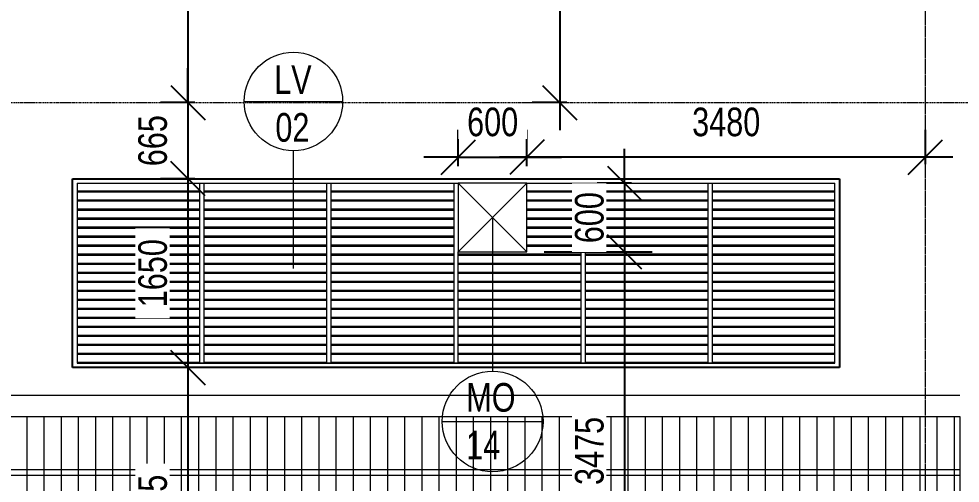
# Model space of a CAD drawing. Header units: millimetres. Extents: x -29259 to 87313, y -139821 to 46728.
# Drawn here: x 40130 to 48352, y -112807 to -108752 of the extents above; entities that cross this region are included whole.
import ezdxf

# ---------------------------------------------------------------- set-up
doc = ezdxf.new("R2010")
doc.units = ezdxf.units.MM
doc.linetypes.add('Centre', pattern=[31.75, 6.35, -4.7625, 15.875, -4.7625])
doc.linetypes.add('Grid Line', pattern=[22.225, 12.7, -3.175, 3.175, -3.175])
for name, color, linetype, lineweight in [('A-ANNO-DIMS', 211, 'Continuous', 9), ('A-DETL-THIN', 151, 'Continuous', 9), ('A-FLOR-LEVL', 51, 'Continuous', 9), ('A-GLAZ', 151, 'Continuous', 9), ('A-GLAZ-IDEN', 152, 'Continuous', 9), ('A-ROOF', 132, 'Continuous', 9), ('A-ROOF-PATT', 132, 'Continuous', 9), ('A-WALL', 113, 'Continuous', 18), ('G-ANNO-TEXT', 231, 'Continuous', 9), ('S-GRID', 8, 'Continuous', 9)]:
    doc.layers.add(name, color=color, linetype=linetype, lineweight=lineweight)
doc.styles.add('Century Gothic_1', font='GOTHIC.TTF', dxfattribs={"width": 0.8, "height": 250})
doc.styles.add('Century Gothic_2', font='GOTHIC.TTF', dxfattribs={"width": 0.8, "height": 300})
doc.dimstyles.new('Diagonal_-_2_5mm_Century_Gothic', dxfattribs={"dimscale": 304.8, "dimtxt": 261.042067, "dimasz": 0.984252, "dimexe": 0.787402, "dimexo": 0.492126, "dimgap": 0.574147, "dimtad": 1, "dimdec": 0, "dimzin": 0, "dimdsep": 46, "dimtxsty": 'Century Gothic_1', "dimblk1": 'OBLIQUE', "dimblk2": 'OBLIQUE', "dimsah": 1, "dimcen": 0.09, "dimdle": 0.787402, "dimazin": 0, "dimtfac": 1, "dimtdec": 4, "dimtix": 1, "dimtmove": 0, "dimatfit": 3, "dimfxl": 1, "dimtvp": 1, "dimtfill": 1, "dimtolj": 1, "dimtzin": 0, "dimarcsym": 2})
pattern_1 = [(90, (2.25, 5210.76), (-150, 9e-15), [])]

# ---------------------------------------------------------------- blocks, each defined once
blk = doc.blocks.new('Roofs 1 - Roofs 1-615606-SOUTH FACADE')
at = {"layer": 'A-ROOF-PATT'}
h = blk.add_hatch(dxfattribs=at)
h.set_pattern_fill('FP_4', color=256, style=0, pattern_type=2)
h.set_pattern_definition([(90, (2.25, 5411.24), (-150, 9e-15), [])])
h.paths.add_polyline_path([(-300, 5024.4), (14300, 5024.4), (14300, 5489.6), (-300, 5489.6), (-300, 5291.9)])
h = blk.add_hatch(dxfattribs=at)
h.set_pattern_fill('FP_5', color=256, style=0, pattern_type=2)
h.set_pattern_definition(pattern_1)
h.paths.add_polyline_path([(8312.8, 4974), (14300, 4974), (14300, 5024.4), (-300, 5024.4), (-300, 4974), (8171.5, 4974)])
h = blk.add_hatch(dxfattribs=at)
h.set_pattern_fill('FP_5', color=256, style=0, pattern_type=2)
h.set_pattern_definition(pattern_1)
h.paths.add_polyline_path([(-300, 2786.2), (-63.3, 2786.2), (-63.5, 2896.2), (-57.1, 2896.2), (-57.1, 4802.3), (57.2, 4802.3), (57.2, 2896.2), (63.5, 2896.2), (63.3, 2786.2), (14096.7, 2786.2), (14096.5, 2896.2), (14102.8, 2896.2), (14102.8, 4802.3), (14217.1, 4802.3), (14217.1, 2896.2), (14223.5, 2896.2), (14223.3, 2786.2), (14300, 2786.2), (14300, 4974), (-300, 4974), (-300, 2878.2)])
at = {"layer": 'A-ROOF'}
for p, q in [((-300, 5489.6), (14300, 5489.6)), ((14300, 5489.6), (14300, 5024.4)), ((-300, 5024.4), (14300, 5024.4)), ((14300, 5024.4), (14300, 4974)), ((14300, 4974), (-300, 4974)), ((14300, 4974), (14300, 2786.2))]:
    blk.add_line(p, q, dxfattribs=at)
blk = doc.blocks.new('LTTS_Louver_6700x1000 mm - LTTS_Louver_6700x1650 mm-981318-SOUTH FACADE')
at = {"layer": 'A-GLAZ'}
for p, q in [((6590, 7525), (6590, 5955)), ((6590, 7525), (9920, 7525)), ((7660, 7525), (7700, 7525)), ((7660, 7525), (7660, 5955)), ((7700, 5955), (7700, 7525)), ((8770, 7525), (8810, 7525)), ((8770, 7525), (8770, 5955)), ((8810, 5955), (8810, 7525)), ((9880, 7525), (9920, 7525)), ((9880, 7525), (9880, 5955)), ((10520, 7525), (13210, 7525)), ((10990, 7525), (11030, 7525)), ((10990, 7525), (10990, 5955)), ((11030, 5955), (11030, 7525)), ((12100, 7525), (12140, 7525)), ((12100, 7525), (12100, 5955)), ((12140, 5955), (12140, 7525)), ((13210, 5955), (13210, 7525)), ((7660, 7455.7), (6590, 7455.7)), ((7660, 7450.7), (6590, 7450.7)), ((7660, 7446.3), (6590, 7446.3)), ((8770, 7455.7), (7700, 7455.7)), ((8770, 7450.7), (7700, 7450.7)), ((8770, 7446.3), (7700, 7446.3)), ((9880, 7455.7), (8810, 7455.7)), ((9880, 7450.7), (8810, 7450.7)), ((9880, 7446.3), (8810, 7446.3)), ((10990, 7455.7), (10520, 7455.7)), ((10990, 7450.7), (10520, 7450.7)), ((10990, 7446.3), (10520, 7446.3)), ((12100, 7455.7), (11030, 7455.7)), ((12100, 7450.7), (11030, 7450.7)), ((12100, 7446.3), (11030, 7446.3)), ((13210, 7455.7), (12140, 7455.7)), ((13210, 7450.7), (12140, 7450.7)), ((13210, 7446.3), (12140, 7446.3)), ((7660, 7377), (6590, 7377)), ((7660, 7372), (6590, 7372)), ((7660, 7367.6), (6590, 7367.6)), ((8770, 7377), (7700, 7377)), ((8770, 7372), (7700, 7372)), ((8770, 7367.6), (7700, 7367.6)), ((9880, 7377), (8810, 7377)), ((9880, 7372), (8810, 7372)), ((9880, 7367.6), (8810, 7367.6)), ((10990, 7377), (10520, 7377)), ((10990, 7372), (10520, 7372)), ((10990, 7367.6), (10520, 7367.6)), ((12100, 7377), (11030, 7377)), ((12100, 7372), (11030, 7372)), ((12100, 7367.6), (11030, 7367.6)), ((13210, 7377), (12140, 7377)), ((13210, 7372), (12140, 7372)), ((13210, 7367.6), (12140, 7367.6)), ((7660, 7298.3), (6590, 7298.3)), ((7660, 7293.3), (6590, 7293.3)), ((7660, 7288.8), (6590, 7288.8)), ((8770, 7298.3), (7700, 7298.3)), ((8770, 7293.3), (7700, 7293.3)), ((8770, 7288.8), (7700, 7288.8)), ((9880, 7298.3), (8810, 7298.3)), ((9880, 7293.3), (8810, 7293.3)), ((9880, 7288.8), (8810, 7288.8)), ((10990, 7298.3), (10520, 7298.3)), ((10990, 7293.3), (10520, 7293.3)), ((10990, 7288.8), (10520, 7288.8)), ((12100, 7298.3), (11030, 7298.3)), ((12100, 7293.3), (11030, 7293.3)), ((12100, 7288.8), (11030, 7288.8)), ((13210, 7298.3), (12140, 7298.3)), ((13210, 7293.3), (12140, 7293.3)), ((13210, 7288.8), (12140, 7288.8)), ((7660, 7219.6), (6590, 7219.6)), ((7660, 7214.6), (6590, 7214.6)), ((7660, 7210.1), (6590, 7210.1)), ((8770, 7219.6), (7700, 7219.6)), ((8770, 7214.6), (7700, 7214.6)), ((8770, 7210.1), (7700, 7210.1)), ((9880, 7219.6), (8810, 7219.6)), ((9880, 7214.6), (8810, 7214.6)), ((9880, 7210.1), (8810, 7210.1)), ((10990, 7219.6), (10520, 7219.6)), ((10990, 7214.6), (10520, 7214.6)), ((10990, 7210.1), (10520, 7210.1)), ((12100, 7219.6), (11030, 7219.6)), ((12100, 7214.6), (11030, 7214.6)), ((12100, 7210.1), (11030, 7210.1)), ((13210, 7219.6), (12140, 7219.6)), ((13210, 7214.6), (12140, 7214.6)), ((13210, 7210.1), (12140, 7210.1)), ((7660, 7140.8), (6590, 7140.8)), ((7660, 7135.8), (6590, 7135.8)), ((7660, 7131.4), (6590, 7131.4)), ((8770, 7140.8), (7700, 7140.8)), ((8770, 7135.8), (7700, 7135.8)), ((8770, 7131.4), (7700, 7131.4)), ((9880, 7140.8), (8810, 7140.8)), ((9880, 7135.8), (8810, 7135.8)), ((9880, 7131.4), (8810, 7131.4)), ((10990, 7140.8), (10520, 7140.8)), ((10990, 7135.8), (10520, 7135.8)), ((10990, 7131.4), (10520, 7131.4)), ((12100, 7140.8), (11030, 7140.8)), ((12100, 7135.8), (11030, 7135.8)), ((12100, 7131.4), (11030, 7131.4)), ((13210, 7140.8), (12140, 7140.8)), ((13210, 7135.8), (12140, 7135.8)), ((13210, 7131.4), (12140, 7131.4)), ((7660, 7062.1), (6590, 7062.1)), ((7660, 7057.1), (6590, 7057.1)), ((7660, 7052.7), (6590, 7052.7)), ((8770, 7062.1), (7700, 7062.1)), ((8770, 7057.1), (7700, 7057.1)), ((8770, 7052.7), (7700, 7052.7)), ((9880, 7062.1), (8810, 7062.1)), ((9880, 7057.1), (8810, 7057.1)), ((9880, 7052.7), (8810, 7052.7)), ((10990, 7062.1), (10520, 7062.1)), ((10990, 7057.1), (10520, 7057.1)), ((10990, 7052.7), (10520, 7052.7)), ((12100, 7062.1), (11030, 7062.1)), ((12100, 7057.1), (11030, 7057.1)), ((12100, 7052.7), (11030, 7052.7)), ((13210, 7062.1), (12140, 7062.1)), ((13210, 7057.1), (12140, 7057.1)), ((13210, 7052.7), (12140, 7052.7)), ((7660, 6983.4), (6590, 6983.4)), ((7660, 6978.4), (6590, 6978.4)), ((7660, 6973.9), (6590, 6973.9)), ((8770, 6983.4), (7700, 6983.4)), ((8770, 6978.4), (7700, 6978.4)), ((8770, 6973.9), (7700, 6973.9)), ((9880, 6983.4), (8810, 6983.4)), ((9880, 6978.4), (8810, 6978.4)), ((9880, 6973.9), (8810, 6973.9)), ((9920, 5955), (9920, 6925)), ((10990, 6983.4), (10520, 6983.4)), ((10990, 6978.4), (10520, 6978.4)), ((10990, 6973.9), (10520, 6973.9)), ((12100, 6983.4), (11030, 6983.4)), ((12100, 6978.4), (11030, 6978.4)), ((12100, 6973.9), (11030, 6973.9)), ((13210, 6983.4), (12140, 6983.4)), ((13210, 6978.4), (12140, 6978.4)), ((13210, 6973.9), (12140, 6973.9)), ((7660, 6904.7), (6590, 6904.7)), ((7660, 6899.7), (6590, 6899.7)), ((7660, 6895.2), (6590, 6895.2)), ((7660, 6825.9), (6590, 6825.9)), ((8770, 6904.7), (7700, 6904.7)), ((8770, 6899.7), (7700, 6899.7)), ((8770, 6895.2), (7700, 6895.2)), ((8770, 6825.9), (7700, 6825.9)), ((9880, 6904.7), (8810, 6904.7)), ((9880, 6899.7), (8810, 6899.7)), ((9880, 6895.2), (8810, 6895.2)), ((9880, 6825.9), (8810, 6825.9)), ((10990, 6904.7), (9920, 6904.7)), ((10990, 6899.7), (9920, 6899.7)), ((10990, 6895.2), (9920, 6895.2)), ((10990, 6825.9), (9920, 6825.9)), ((12100, 6904.7), (11030, 6904.7)), ((12100, 6899.7), (11030, 6899.7)), ((12100, 6895.2), (11030, 6895.2)), ((12100, 6825.9), (11030, 6825.9)), ((13210, 6904.7), (12140, 6904.7)), ((13210, 6899.7), (12140, 6899.7)), ((13210, 6895.2), (12140, 6895.2)), ((13210, 6825.9), (12140, 6825.9)), ((7660, 6820.9), (6590, 6820.9)), ((7660, 6816.5), (6590, 6816.5)), ((7660, 6747.2), (6590, 6747.2)), ((7660, 6742.2), (6590, 6742.2)), ((8770, 6820.9), (7700, 6820.9)), ((8770, 6816.5), (7700, 6816.5)), ((8770, 6747.2), (7700, 6747.2)), ((8770, 6742.2), (7700, 6742.2)), ((9880, 6820.9), (8810, 6820.9)), ((9880, 6816.5), (8810, 6816.5)), ((9880, 6747.2), (8810, 6747.2)), ((9880, 6742.2), (8810, 6742.2)), ((10990, 6820.9), (9920, 6820.9)), ((10990, 6816.5), (9920, 6816.5)), ((10990, 6747.2), (9920, 6747.2)), ((10990, 6742.2), (9920, 6742.2)), ((12100, 6820.9), (11030, 6820.9)), ((12100, 6816.5), (11030, 6816.5)), ((12100, 6747.2), (11030, 6747.2)), ((12100, 6742.2), (11030, 6742.2)), ((13210, 6820.9), (12140, 6820.9)), ((13210, 6816.5), (12140, 6816.5)), ((13210, 6747.2), (12140, 6747.2)), ((13210, 6742.2), (12140, 6742.2)), ((7660, 6737.8), (6590, 6737.8)), ((7660, 6668.5), (6590, 6668.5)), ((7660, 6663.5), (6590, 6663.5)), ((8770, 6737.8), (7700, 6737.8)), ((8770, 6668.5), (7700, 6668.5)), ((8770, 6663.5), (7700, 6663.5)), ((9880, 6737.8), (8810, 6737.8)), ((9880, 6668.5), (8810, 6668.5)), ((9880, 6663.5), (8810, 6663.5)), ((10990, 6737.8), (9920, 6737.8)), ((10990, 6668.5), (9920, 6668.5)), ((10990, 6663.5), (9920, 6663.5)), ((12100, 6737.8), (11030, 6737.8)), ((12100, 6668.5), (11030, 6668.5)), ((12100, 6663.5), (11030, 6663.5)), ((13210, 6737.8), (12140, 6737.8)), ((13210, 6668.5), (12140, 6668.5)), ((13210, 6663.5), (12140, 6663.5)), ((7660, 6659.1), (6590, 6659.1)), ((7660, 6589.8), (6590, 6589.8)), ((7660, 6584.8), (6590, 6584.8)), ((7660, 6580.3), (6590, 6580.3)), ((8770, 6659.1), (7700, 6659.1)), ((8770, 6589.8), (7700, 6589.8)), ((8770, 6584.8), (7700, 6584.8)), ((8770, 6580.3), (7700, 6580.3)), ((9880, 6659.1), (8810, 6659.1)), ((9880, 6589.8), (8810, 6589.8)), ((9880, 6584.8), (8810, 6584.8)), ((9880, 6580.3), (8810, 6580.3)), ((10990, 6659.1), (9920, 6659.1)), ((10990, 6589.8), (9920, 6589.8)), ((10990, 6584.8), (9920, 6584.8)), ((10990, 6580.3), (9920, 6580.3)), ((12100, 6659.1), (11030, 6659.1)), ((12100, 6589.8), (11030, 6589.8)), ((12100, 6584.8), (11030, 6584.8)), ((12100, 6580.3), (11030, 6580.3)), ((13210, 6659.1), (12140, 6659.1)), ((13210, 6589.8), (12140, 6589.8)), ((13210, 6584.8), (12140, 6584.8)), ((13210, 6580.3), (12140, 6580.3)), ((7660, 6511.1), (6590, 6511.1)), ((7660, 6506.1), (6590, 6506.1)), ((7660, 6501.6), (6590, 6501.6)), ((8770, 6511.1), (7700, 6511.1)), ((8770, 6506.1), (7700, 6506.1)), ((8770, 6501.6), (7700, 6501.6)), ((9880, 6511.1), (8810, 6511.1)), ((9880, 6506.1), (8810, 6506.1)), ((9880, 6501.6), (8810, 6501.6)), ((10990, 6511.1), (9920, 6511.1)), ((10990, 6506.1), (9920, 6506.1)), ((10990, 6501.6), (9920, 6501.6)), ((12100, 6511.1), (11030, 6511.1)), ((12100, 6506.1), (11030, 6506.1)), ((12100, 6501.6), (11030, 6501.6)), ((13210, 6511.1), (12140, 6511.1)), ((13210, 6506.1), (12140, 6506.1)), ((13210, 6501.6), (12140, 6501.6)), ((7660, 6432.3), (6590, 6432.3)), ((7660, 6427.3), (6590, 6427.3)), ((7660, 6422.9), (6590, 6422.9)), ((8770, 6432.3), (7700, 6432.3)), ((8770, 6427.3), (7700, 6427.3)), ((8770, 6422.9), (7700, 6422.9)), ((9880, 6432.3), (8810, 6432.3)), ((9880, 6427.3), (8810, 6427.3)), ((9880, 6422.9), (8810, 6422.9)), ((10990, 6432.3), (9920, 6432.3)), ((10990, 6427.3), (9920, 6427.3)), ((10990, 6422.9), (9920, 6422.9)), ((12100, 6432.3), (11030, 6432.3)), ((12100, 6427.3), (11030, 6427.3)), ((12100, 6422.9), (11030, 6422.9)), ((13210, 6432.3), (12140, 6432.3)), ((13210, 6427.3), (12140, 6427.3)), ((13210, 6422.9), (12140, 6422.9)), ((7660, 6353.6), (6590, 6353.6)), ((7660, 6348.6), (6590, 6348.6)), ((7660, 6344.2), (6590, 6344.2)), ((8770, 6353.6), (7700, 6353.6)), ((8770, 6348.6), (7700, 6348.6)), ((8770, 6344.2), (7700, 6344.2)), ((9880, 6353.6), (8810, 6353.6)), ((9880, 6348.6), (8810, 6348.6)), ((9880, 6344.2), (8810, 6344.2)), ((10990, 6353.6), (9920, 6353.6)), ((10990, 6348.6), (9920, 6348.6)), ((10990, 6344.2), (9920, 6344.2)), ((12100, 6353.6), (11030, 6353.6)), ((12100, 6348.6), (11030, 6348.6)), ((12100, 6344.2), (11030, 6344.2)), ((13210, 6353.6), (12140, 6353.6)), ((13210, 6348.6), (12140, 6348.6)), ((13210, 6344.2), (12140, 6344.2)), ((7660, 6274.9), (6590, 6274.9)), ((7660, 6269.9), (6590, 6269.9)), ((7660, 6265.4), (6590, 6265.4)), ((8770, 6274.9), (7700, 6274.9)), ((8770, 6269.9), (7700, 6269.9)), ((8770, 6265.4), (7700, 6265.4)), ((9880, 6274.9), (8810, 6274.9)), ((9880, 6269.9), (8810, 6269.9)), ((9880, 6265.4), (8810, 6265.4)), ((10990, 6274.9), (9920, 6274.9)), ((10990, 6269.9), (9920, 6269.9)), ((10990, 6265.4), (9920, 6265.4)), ((12100, 6274.9), (11030, 6274.9)), ((12100, 6269.9), (11030, 6269.9)), ((12100, 6265.4), (11030, 6265.4)), ((13210, 6274.9), (12140, 6274.9)), ((13210, 6269.9), (12140, 6269.9)), ((13210, 6265.4), (12140, 6265.4)), ((7660, 6196.2), (6590, 6196.2)), ((7660, 6191.2), (6590, 6191.2)), ((7660, 6186.7), (6590, 6186.7)), ((8770, 6196.2), (7700, 6196.2)), ((8770, 6191.2), (7700, 6191.2)), ((8770, 6186.7), (7700, 6186.7)), ((9880, 6196.2), (8810, 6196.2)), ((9880, 6191.2), (8810, 6191.2)), ((9880, 6186.7), (8810, 6186.7)), ((10990, 6196.2), (9920, 6196.2)), ((10990, 6191.2), (9920, 6191.2)), ((10990, 6186.7), (9920, 6186.7)), ((12100, 6196.2), (11030, 6196.2)), ((12100, 6191.2), (11030, 6191.2)), ((12100, 6186.7), (11030, 6186.7)), ((13210, 6196.2), (12140, 6196.2)), ((13210, 6191.2), (12140, 6191.2)), ((13210, 6186.7), (12140, 6186.7)), ((7660, 6117.4), (6590, 6117.4)), ((7660, 6112.4), (6590, 6112.4)), ((7660, 6108), (6590, 6108)), ((8770, 6117.4), (7700, 6117.4)), ((8770, 6112.4), (7700, 6112.4)), ((8770, 6108), (7700, 6108)), ((9880, 6117.4), (8810, 6117.4)), ((9880, 6112.4), (8810, 6112.4)), ((9880, 6108), (8810, 6108)), ((10990, 6117.4), (9920, 6117.4)), ((10990, 6112.4), (9920, 6112.4)), ((10990, 6108), (9920, 6108)), ((12100, 6117.4), (11030, 6117.4)), ((12100, 6112.4), (11030, 6112.4)), ((12100, 6108), (11030, 6108)), ((13210, 6117.4), (12140, 6117.4)), ((13210, 6112.4), (12140, 6112.4)), ((13210, 6108), (12140, 6108)), ((7660, 6038.7), (6590, 6038.7)), ((7660, 6033.7), (6590, 6033.7)), ((7660, 6029.3), (6590, 6029.3)), ((8770, 6038.7), (7700, 6038.7)), ((8770, 6033.7), (7700, 6033.7)), ((8770, 6029.3), (7700, 6029.3)), ((9880, 6038.7), (8810, 6038.7)), ((9880, 6033.7), (8810, 6033.7)), ((9880, 6029.3), (8810, 6029.3)), ((10990, 6038.7), (9920, 6038.7)), ((10990, 6033.7), (9920, 6033.7)), ((10990, 6029.3), (9920, 6029.3)), ((12100, 6038.7), (11030, 6038.7)), ((12100, 6033.7), (11030, 6033.7)), ((12100, 6029.3), (11030, 6029.3)), ((13210, 6038.7), (12140, 6038.7)), ((13210, 6033.7), (12140, 6033.7)), ((13210, 6029.3), (12140, 6029.3)), ((7660, 5960), (6590, 5960)), ((6590, 5955), (13210, 5955)), ((7700, 5955), (7660, 5955)), ((8770, 5960), (7700, 5960)), ((8810, 5955), (8770, 5955)), ((9880, 5960), (8810, 5960)), ((9920, 5955), (9880, 5955)), ((10990, 5960), (9920, 5960)), ((11030, 5955), (10990, 5955)), ((12100, 5960), (11030, 5960)), ((12140, 5955), (12100, 5955)), ((13210, 5960), (12140, 5960))]:
    blk.add_line(p, q, dxfattribs=at)
blk = doc.blocks.new('_Oblique')
at = {"color": 0, "linetype": 'ByBlock', "lineweight": -2}
blk.add_line((-0.5, -0.5), (0.5, 0.5), dxfattribs=at)
blk = doc.blocks.new('*D1165')
at = {"layer": 'A-ANNO-DIMS', "color": 0, "lineweight": -2, "transparency": 16777216}
for p, q in [((41606.5, -106988.4), (41606.5, -109723.4)), ((41668.6, -107228.4), (41366.5, -107228.4)), ((41668.6, -109483.4), (41366.5, -109483.4))]:
    blk.add_line(p, q, dxfattribs=at)
at = {"layer": 'Defpoints', "color": 0, "transparency": 16777216}
for p in [(41818.6, -107228.4), (41606.5, -109483.4), (41818.6, -109483.4)]:
    blk.add_point(p, dxfattribs=at)
at = {"layer": 'A-ANNO-DIMS', "color": 0, "lineweight": -2, "transparency": 16777216, "xscale": 299.9999999999999, "yscale": 299.9999999999999, "zscale": 299.9999999999999}
for p, rotation in [((41606.5, -107228.4), 90), ((41606.5, -109483.4), 270)]:
    blk.add_blockref('_Oblique', p, dxfattribs=dict(at, rotation=rotation))
at = {"layer": 'A-ANNO-DIMS', "color": 0, "transparency": 16777216, "insert": (41300.2, -108355.9), "char_height": 250, "width": 735.89, "attachment_point": 5, "rotation": 90, "style": 'Century Gothic_1', "bg_fill": 3, "box_fill_scale": 1.1, "bg_fill_color": 256, "bg_fill_true_color": 13158600, "bg_fill_transparency": 0}
blk.add_mtext('\\A1;2255', dxfattribs=at)
blk = doc.blocks.new('*D1166')
at = {"layer": 'A-ANNO-DIMS', "color": 0, "lineweight": -2, "transparency": 16777216}
for p, q in [((41606.5, -109483.4), (41606.5, -109183.4)), ((41668.6, -109483.4), (41366.5, -109483.4)), ((41606.5, -109483.4), (41606.5, -110148.4)), ((41668.6, -110148.4), (41366.5, -110148.4)), ((41606.5, -110148.4), (41606.5, -110448.4))]:
    blk.add_line(p, q, dxfattribs=at)
at = {"layer": 'Defpoints', "color": 0, "transparency": 16777216}
for p in [(41818.6, -109483.4), (41606.5, -110148.4), (41818.6, -110148.4)]:
    blk.add_point(p, dxfattribs=at)
at = {"layer": 'A-ANNO-DIMS', "color": 0, "lineweight": -2, "transparency": 16777216, "xscale": 299.9999999999999, "yscale": 299.9999999999999, "zscale": 299.9999999999999}
for p, rotation in [((41606.5, -109483.4), 270), ((41606.5, -110148.4), 90)]:
    blk.add_blockref('_Oblique', p, dxfattribs=dict(at, rotation=rotation))
at = {"layer": 'A-ANNO-DIMS', "color": 0, "transparency": 16777216, "insert": (41300.2, -109815.9), "char_height": 250, "width": 551.918, "attachment_point": 5, "rotation": 90, "style": 'Century Gothic_1', "bg_fill": 3, "box_fill_scale": 1.1, "bg_fill_color": 256, "bg_fill_true_color": 13158600, "bg_fill_transparency": 0}
blk.add_mtext('\\A1;665', dxfattribs=at)
blk = doc.blocks.new('*D1167')
at = {"layer": 'A-ANNO-DIMS', "color": 0, "lineweight": -2, "transparency": 16777216}
for p, q in [((41606.5, -109908.4), (41606.5, -112038.4)), ((41668.6, -110148.4), (41366.5, -110148.4)), ((41668.6, -111798.4), (41366.5, -111798.4))]:
    blk.add_line(p, q, dxfattribs=at)
at = {"layer": 'Defpoints', "color": 0, "transparency": 16777216}
for p in [(41818.6, -110148.4), (41606.5, -111798.4), (41818.6, -111798.4)]:
    blk.add_point(p, dxfattribs=at)
at = {"layer": 'A-ANNO-DIMS', "color": 0, "lineweight": -2, "transparency": 16777216, "xscale": 299.9999999999999, "yscale": 299.9999999999999, "zscale": 299.9999999999999}
for p, rotation in [((41606.5, -110148.4), 90), ((41606.5, -111798.4), 270)]:
    blk.add_blockref('_Oblique', p, dxfattribs=dict(at, rotation=rotation))
at = {"layer": 'A-ANNO-DIMS', "color": 0, "transparency": 16777216, "insert": (41300.2, -110973.4), "char_height": 250, "width": 735.89, "attachment_point": 5, "rotation": 90, "style": 'Century Gothic_1', "bg_fill": 3, "box_fill_scale": 1.1, "bg_fill_color": 256, "bg_fill_true_color": 13158600, "bg_fill_transparency": 0}
blk.add_mtext('\\A1;1650', dxfattribs=at)
blk = doc.blocks.new('*D1168')
at = {"layer": 'A-ANNO-DIMS', "color": 0, "lineweight": -2, "transparency": 16777216}
for p, q in [((41606.5, -111558.4), (41606.5, -114503.4)), ((41668.6, -111798.4), (41366.5, -111798.4)), ((41668.6, -114263.4), (41366.5, -114263.4))]:
    blk.add_line(p, q, dxfattribs=at)
at = {"layer": 'Defpoints', "color": 0, "transparency": 16777216}
for p in [(41818.6, -111798.4), (41606.5, -114263.4), (41818.6, -114263.4)]:
    blk.add_point(p, dxfattribs=at)
at = {"layer": 'A-ANNO-DIMS', "color": 0, "lineweight": -2, "transparency": 16777216, "xscale": 299.9999999999999, "yscale": 299.9999999999999, "zscale": 299.9999999999999}
for p, rotation in [((41606.5, -111798.4), 90), ((41606.5, -114263.4), 270)]:
    blk.add_blockref('_Oblique', p, dxfattribs=dict(at, rotation=rotation))
at = {"layer": 'A-ANNO-DIMS', "color": 0, "transparency": 16777216, "insert": (41300.2, -113030.9), "char_height": 250, "width": 735.89, "attachment_point": 5, "rotation": 90, "style": 'Century Gothic_1', "bg_fill": 3, "box_fill_scale": 1.1, "bg_fill_color": 256, "bg_fill_true_color": 13158600, "bg_fill_transparency": 0}
blk.add_mtext('\\A1;2465', dxfattribs=at)
blk = doc.blocks.new('*D1174')
at = {"layer": 'A-ANNO-DIMS', "color": 0, "lineweight": -2, "transparency": 16777216}
for p, q in [((44854.4, -106378.4), (44854.4, -109723.4)), ((45081.3, -106618.4), (44614.4, -106618.4)), ((44916.5, -109483.4), (44614.4, -109483.4))]:
    blk.add_line(p, q, dxfattribs=at)
at = {"layer": 'Defpoints', "color": 0, "transparency": 16777216}
for p in [(45231.3, -106618.4), (44854.4, -109483.4), (45066.5, -109483.4)]:
    blk.add_point(p, dxfattribs=at)
at = {"layer": 'A-ANNO-DIMS', "color": 0, "lineweight": -2, "transparency": 16777216, "xscale": 299.9999999999999, "yscale": 299.9999999999999, "zscale": 299.9999999999999}
for p, rotation in [((44854.4, -106618.4), 90), ((44854.4, -109483.4), 270)]:
    blk.add_blockref('_Oblique', p, dxfattribs=dict(at, rotation=rotation))
at = {"layer": 'A-ANNO-DIMS', "color": 0, "transparency": 16777216, "insert": (44548.1, -108050.9), "char_height": 250, "width": 735.89, "attachment_point": 5, "rotation": 90, "style": 'Century Gothic_1', "bg_fill": 3, "box_fill_scale": 1.1, "bg_fill_color": 256, "bg_fill_true_color": 13158600, "bg_fill_transparency": 0}
blk.add_mtext('\\A1;2865', dxfattribs=at)
blk = doc.blocks.new('LTTS_A1_WINDOW TAG - LTTS_A1_WINDOW TAG-803410-SOUTH FACADE')
at = {"layer": 'A-GLAZ-IDEN'}
blk.add_line((12859, 3990), (13719, 3990), dxfattribs=at)
blk.add_circle((13289, 3990), 430, dxfattribs=at)
blk = doc.blocks.new('*D1205')
at = {"layer": 'A-ANNO-DIMS', "color": 0, "lineweight": -2, "transparency": 16777216}
for p, q in [((44568.6, -110038.4), (44568.6, -109720.2)), ((48048.6, -110022.3), (48048.6, -109720.2)), ((48288.6, -109960.2), (44328.6, -109960.2))]:
    blk.add_line(p, q, dxfattribs=at)
at = {"layer": 'Defpoints', "color": 0, "transparency": 16777216}
for p in [(44568.6, -109960.2), (48048.6, -110172.3), (44568.6, -110188.4)]:
    blk.add_point(p, dxfattribs=at)
at = {"layer": 'A-ANNO-DIMS', "color": 0, "lineweight": -2, "transparency": 16777216, "xscale": 299.9999999999999, "yscale": 299.9999999999999, "zscale": 299.9999999999999, "rotation": 180}
blk.add_blockref('_Oblique', (44568.6, -109960.2), dxfattribs=at)
at = {"layer": 'A-ANNO-DIMS', "color": 0, "lineweight": -2, "transparency": 16777216, "xscale": 299.9999999999999, "yscale": 299.9999999999999, "zscale": 299.9999999999999}
blk.add_blockref('_Oblique', (48048.6, -109960.2), dxfattribs=at)
at = {"layer": 'A-ANNO-DIMS', "color": 0, "transparency": 16777216, "insert": (46308.6, -109653.9), "char_height": 250, "width": 735.89, "attachment_point": 5, "style": 'Century Gothic_1', "bg_fill": 3, "box_fill_scale": 1.1, "bg_fill_color": 256, "bg_fill_true_color": 13158600, "bg_fill_transparency": 0}
blk.add_mtext('\\A1;3480', dxfattribs=at)
blk = doc.blocks.new('*D1206')
at = {"layer": 'A-ANNO-DIMS', "color": 0, "lineweight": -2, "transparency": 16777216}
for p, q in [((45420.5, -110548.4), (45420.5, -114503.4)), ((44718.6, -110788.4), (45660.5, -110788.4)), ((45482.6, -114263.4), (45180.5, -114263.4))]:
    blk.add_line(p, q, dxfattribs=at)
at = {"layer": 'Defpoints', "color": 0, "transparency": 16777216}
for p in [(44568.6, -110788.4), (45420.5, -114263.4), (45632.6, -114263.4)]:
    blk.add_point(p, dxfattribs=at)
at = {"layer": 'A-ANNO-DIMS', "color": 0, "lineweight": -2, "transparency": 16777216, "xscale": 299.9999999999999, "yscale": 299.9999999999999, "zscale": 299.9999999999999}
for p, rotation in [((45420.5, -110788.4), 90), ((45420.5, -114263.4), 270)]:
    blk.add_blockref('_Oblique', p, dxfattribs=dict(at, rotation=rotation))
at = {"layer": 'A-ANNO-DIMS', "color": 0, "transparency": 16777216, "insert": (45114.2, -112525.9), "char_height": 250, "width": 735.89, "attachment_point": 5, "rotation": 90, "style": 'Century Gothic_1', "bg_fill": 3, "box_fill_scale": 1.1, "bg_fill_color": 256, "bg_fill_true_color": 13158600, "bg_fill_transparency": 0}
blk.add_mtext('\\A1;3475', dxfattribs=at)
blk = doc.blocks.new('*D1207')
at = {"layer": 'A-ANNO-DIMS', "color": 0, "lineweight": -2, "transparency": 16777216}
for p, q in [((43968.6, -110038.4), (43968.6, -109720.2)), ((44568.6, -110038.4), (44568.6, -109720.2)), ((43968.6, -109960.2), (43668.6, -109960.2)), ((43968.6, -109960.2), (44568.6, -109960.2)), ((44568.6, -109960.2), (44868.6, -109960.2))]:
    blk.add_line(p, q, dxfattribs=at)
at = {"layer": 'Defpoints', "color": 0, "transparency": 16777216}
for p in [(44568.6, -109960.2), (43968.6, -110188.4), (44568.6, -110188.4)]:
    blk.add_point(p, dxfattribs=at)
at = {"layer": 'A-ANNO-DIMS', "color": 0, "lineweight": -2, "transparency": 16777216, "xscale": 299.9999999999999, "yscale": 299.9999999999999, "zscale": 299.9999999999999}
blk.add_blockref('_Oblique', (43968.6, -109960.2), dxfattribs=at)
at = {"layer": 'A-ANNO-DIMS', "color": 0, "lineweight": -2, "transparency": 16777216, "xscale": 299.9999999999999, "yscale": 299.9999999999999, "zscale": 299.9999999999999, "rotation": 180}
blk.add_blockref('_Oblique', (44568.6, -109960.2), dxfattribs=at)
at = {"layer": 'A-ANNO-DIMS', "color": 0, "transparency": 16777216, "insert": (44268.6, -109653.9), "char_height": 250, "width": 551.918, "attachment_point": 5, "style": 'Century Gothic_1', "bg_fill": 3, "box_fill_scale": 1.1, "bg_fill_color": 256, "bg_fill_true_color": 13158600, "bg_fill_transparency": 0}
blk.add_mtext('\\A1;600', dxfattribs=at)
blk = doc.blocks.new('*D1208')
at = {"layer": 'A-ANNO-DIMS', "color": 0, "lineweight": -2, "transparency": 16777216}
for p, q in [((45420.5, -110188.4), (45420.5, -109888.4)), ((45482.6, -110188.4), (45180.5, -110188.4)), ((45420.5, -110188.4), (45420.5, -110788.4)), ((44718.6, -110788.4), (45660.5, -110788.4)), ((45420.5, -110788.4), (45420.5, -111088.4))]:
    blk.add_line(p, q, dxfattribs=at)
at = {"layer": 'Defpoints', "color": 0, "transparency": 16777216}
for p in [(45632.6, -110188.4), (44568.6, -110788.4), (45420.5, -110788.4)]:
    blk.add_point(p, dxfattribs=at)
at = {"layer": 'A-ANNO-DIMS', "color": 0, "lineweight": -2, "transparency": 16777216, "xscale": 299.9999999999999, "yscale": 299.9999999999999, "zscale": 299.9999999999999}
for p, rotation in [((45420.5, -110188.4), 270), ((45420.5, -110788.4), 90)]:
    blk.add_blockref('_Oblique', p, dxfattribs=dict(at, rotation=rotation))
at = {"layer": 'A-ANNO-DIMS', "color": 0, "transparency": 16777216, "insert": (45114.2, -110488.4), "char_height": 250, "width": 551.918, "attachment_point": 5, "rotation": 90, "style": 'Century Gothic_1', "bg_fill": 3, "box_fill_scale": 1.1, "bg_fill_color": 256, "bg_fill_true_color": 13158600, "bg_fill_transparency": 0}
blk.add_mtext('\\A1;600', dxfattribs=at)

msp = doc.modelspace()

# ---------------------------------------------------------------- linework, layer by layer
at = {"layer": 'A-DETL-THIN'}
for p, q in [((44568.6, -110188.4), (43968.6, -110188.4)), ((43968.6, -110188.4), (43968.6, -110788.4)), ((44568.6, -110188.4), (43968.6, -110788.4)), ((43968.6, -110188.4), (44568.6, -110788.4)), ((44568.6, -110788.4), (44568.6, -110188.4)), ((44268.6, -110488.4), (44268.6, -111828.4)), ((43968.6, -110788.4), (44568.6, -110788.4)), ((33748.6, -112037.9), (48348.6, -112037.9)), ((43828.6, -112268.3), (44708.6, -112268.3))]:
    msp.add_line(p, q, dxfattribs=at)
msp.add_circle((44268.6, -112268.4), 440, dxfattribs=at)
at = {"layer": 'A-FLOR-LEVL', "linetype": 'Centre'}
msp.add_line((28961.8, -109483.4), (55885, -109483.4), dxfattribs=at)
at = {"layer": 'A-GLAZ-IDEN'}
msp.add_line((42528.6, -110931.4), (42528.6, -109903.6), dxfattribs=at)
at = {"layer": 'A-WALL', "color": 7, "lineweight": 25}
for p, q in [((40598.6, -111798.4), (40598.6, -110148.4)), ((40598.6, -110148.4), (47298.6, -110148.4)), ((47298.6, -110148.4), (47298.6, -111798.4)), ((47298.6, -111798.4), (40598.6, -111798.4))]:
    msp.add_line(p, q, dxfattribs=at)
at = {"layer": 'S-GRID', "linetype": 'Grid Line'}
msp.add_line((48048.6, -120273.2), (48048.6, -98428.8), dxfattribs=at)

# ---------------------------------------------------------------- block references
at = {"layer": 'A-GLAZ'}
msp.add_blockref('LTTS_Louver_6700x1000 mm - LTTS_Louver_6700x1650 mm-981318-SOUTH FACADE', (34048.6, -117713.4), dxfattribs=at)
at = {"layer": 'A-GLAZ-IDEN'}
msp.add_blockref('LTTS_A1_WINDOW TAG - LTTS_A1_WINDOW TAG-803410-SOUTH FACADE', (29239.6, -113463.6), dxfattribs=at)
at = {"layer": 'A-ROOF'}
msp.add_blockref('Roofs 1 - Roofs 1-615606-SOUTH FACADE', (34048.6, -117713.4), dxfattribs=at)

# ---------------------------------------------------------------- texts
at = {"layer": 'A-GLAZ-IDEN', "char_height": 250, "attachment_point": 1, "style": 'Century Gothic_2'}
for s, insert, width in [('LV', (42360.3, -109158.1), 391.223), ('02', (42370.8, -109574.8), 371.983)]:
    msp.add_mtext(s, dxfattribs=dict(at, insert=insert, width=width))
at = {"layer": 'G-ANNO-TEXT', "color": 7, "char_height": 250, "attachment_point": 1, "style": 'Century Gothic_2'}
for s, insert, width in [('MO ', (44037.7, -111933.1), 705.485), ('14', (44037.7, -112349.8), 371.983)]:
    msp.add_mtext(s, dxfattribs=dict(at, insert=insert, width=width))

# ---------------------------------------------------------------- next in the draw order: dimensions: what is measured, and where the dimension line sits
at = {"layer": 'A-ANNO-DIMS'}
for base, p1, p2, override, picture, middle in [((44854.4, -109483.4), (45231.3, -106618.4), (45066.5, -109483.4), {"dimpost": '<>', "dimfxl": 2869.731481}, '*D1174', (44548.1, -108050.9)), ((41606.5, -109483.4), (41818.6, -107228.4), (41818.6, -109483.4), {"dimpost": '<>', "dimfxl": 2255}, '*D1165', (41300.2, -108355.9)), ((45420.5, -114263.4), (44568.6, -110788.4), (45632.6, -114263.4), {"dimpost": '<>', "dimfxl": 3634.260392}, '*D1206', (45114.2, -112525.9))]:
    dim = msp.add_linear_dim(base=base, p1=p1, p2=p2, angle=90, dimstyle='Diagonal_-_2_5mm_Century_Gothic', override=override, dxfattribs=at)
    dim.commit()
    dim.dimension.update_dxf_attribs({"geometry": picture, "text_midpoint": middle})

# ---------------------------------------------------------------- next in the draw order: dimensions: what is measured, and where the dimension line sits
dim = msp.add_linear_dim(base=(41606.5, -110148.4), p1=(41818.6, -109483.4), p2=(41818.6, -110148.4), angle=90, dimstyle='Diagonal_-_2_5mm_Century_Gothic', override={"dimpost": '<>', "dimfxl": 665}, dxfattribs=at)
dim.commit()
dim.dimension.update_dxf_attribs({"geometry": '*D1166', "text_midpoint": (41300.2, -109815.9)})
dim = msp.add_linear_dim(base=(44568.6, -109960.2), p1=(48048.6, -110172.3), p2=(44568.6, -110188.4), dimstyle='Diagonal_-_2_5mm_Century_Gothic', override={"dimpost": '<>', "dimfxl": 3480.037084}, dxfattribs=at)
dim.commit()
dim.dimension.update_dxf_attribs({"geometry": '*D1205', "text_midpoint": (46308.6, -109653.9)})

# ---------------------------------------------------------------- next in the draw order: dimensions: what is measured, and where the dimension line sits
dim = msp.add_linear_dim(base=(44568.6, -109960.2), p1=(43968.6, -110188.4), p2=(44568.6, -110188.4), dimstyle='Diagonal_-_2_5mm_Century_Gothic', override={"dimpost": '<>', "dimfxl": 600}, dxfattribs=at)
dim.commit()
dim.dimension.update_dxf_attribs({"geometry": '*D1207', "text_midpoint": (44268.6, -109653.9)})
dim = msp.add_linear_dim(base=(41606.5, -111798.4), p1=(41818.6, -110148.4), p2=(41818.6, -111798.4), angle=90, dimstyle='Diagonal_-_2_5mm_Century_Gothic', override={"dimpost": '<>', "dimfxl": 1650}, dxfattribs=at)
dim.commit()
dim.dimension.update_dxf_attribs({"geometry": '*D1167', "text_midpoint": (41300.2, -110973.4)})

# ---------------------------------------------------------------- next in the draw order: dimensions: what is measured, and where the dimension line sits
for base, p1, p2, override, picture, middle in [((45420.5, -110788.4), (45632.6, -110188.4), (44568.6, -110788.4), {"dimpost": '<>', "dimfxl": 1221.566043}, '*D1208', (45114.2, -110488.4)), ((41606.5, -114263.4), (41818.6, -111798.4), (41818.6, -114263.4), {"dimpost": '<>', "dimfxl": 2465}, '*D1168', (41300.2, -113030.9))]:
    dim = msp.add_linear_dim(base=base, p1=p1, p2=p2, angle=90, dimstyle='Diagonal_-_2_5mm_Century_Gothic', override=override, dxfattribs=at)
    dim.commit()
    dim.dimension.update_dxf_attribs({"geometry": picture, "text_midpoint": middle})

doc.saveas('drawing.dxf')
